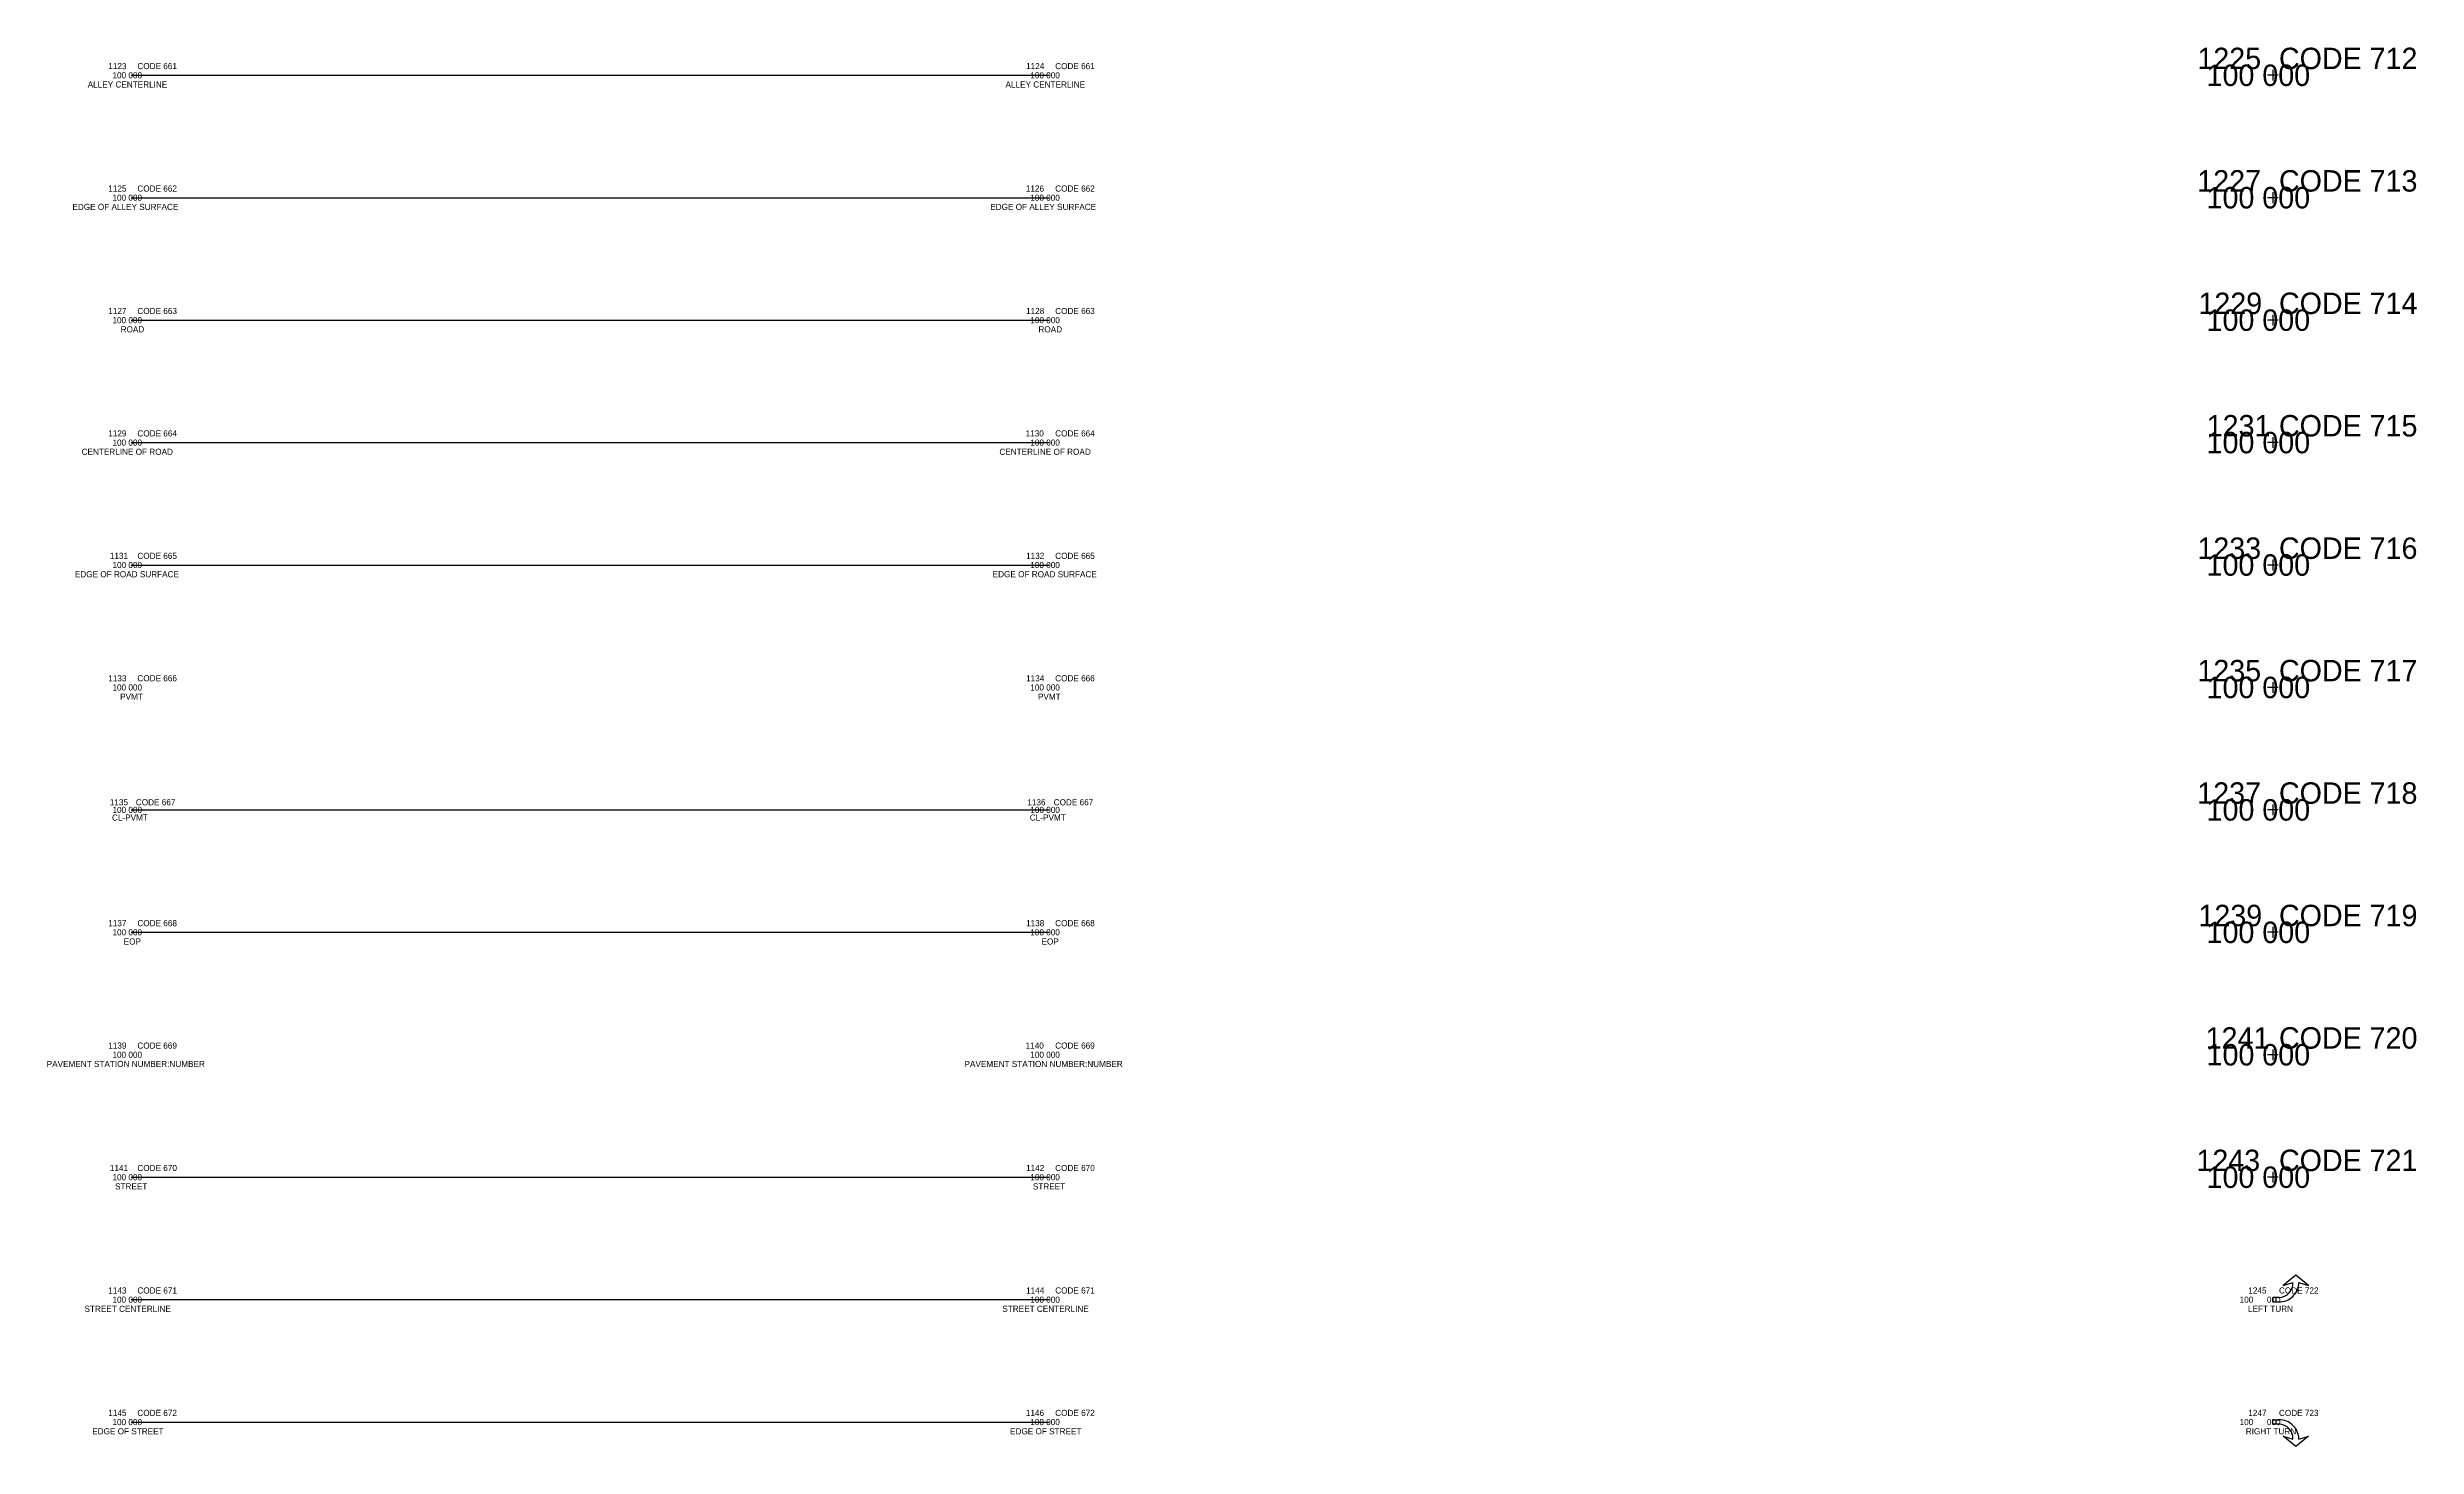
# Model space of a CAD drawing. Extents: x -12 to 6123, y -3 to 1005.
# Drawn here: x 3836.3 to 4223.5, y 776 to 1004.6 of the extents above; entities that cross this region are included whole.
import ezdxf

# ---------------------------------------------------------------- set-up
doc = ezdxf.new("R2010")
doc.units = 0
for name, color, linetype in [('Default', 7, 'Continuous'), ('Design_EX_Roadway Profile', 7, 'Continuous'), ('Topo_Breaklines', 7, 'Continuous'), ('Topo_EOP', 7, 'Continuous'), ('Topo_Field Comments', 7, 'Continuous'), ('Topo_PMK Symbols', 7, 'Continuous'), ('Topo_Point Descriptions', 7, 'Continuous'), ('Topo_Point Elevations', 7, 'Continuous'), ('Topo_Point Numbers', 7, 'Continuous')]:
    doc.layers.add(name, color=color, linetype=linetype)

msp = doc.modelspace()

# ---------------------------------------------------------------- linework, layer by layer
at = {"layer": 'Default'}
for p, q in [((4200.88, 1000), (4199.12, 1000)), ((4200, 1000.88), (4200, 999.12)), ((4200.88, 980), (4199.12, 980)), ((4200, 980.88), (4200, 979.12)), ((4200, 960.88), (4200, 959.12)), ((4200.88, 960), (4199.12, 960)), ((4200.88, 940), (4199.12, 940)), ((4200, 940.88), (4200, 939.12)), ((4200.88, 920), (4199.12, 920)), ((4200, 920.88), (4200, 919.12)), ((4200.88, 900), (4199.12, 900)), ((4200, 900.88), (4200, 899.12)), ((4200.88, 880), (4199.12, 880)), ((4200, 880.88), (4200, 879.12)), ((4200.88, 860), (4199.12, 860)), ((4200, 860.88), (4200, 859.12)), ((4200, 840.88), (4200, 839.12)), ((4200.88, 840), (4199.12, 840)), ((4200, 820.88), (4200, 819.12)), ((4200.88, 820), (4199.12, 820))]:
    msp.add_line(p, q, dxfattribs=at)
at = {"layer": 'Design_EX_Roadway Profile'}
for p, q in [((3850, 940), (3850, 940)), ((3850, 940), (4000, 940)), ((4000, 940), (4000, 940)), ((3850, 880), (3850, 880)), ((3850, 880), (4000, 880)), ((4000, 880), (4000, 880)), ((3850, 800), (3850, 800)), ((3850, 800), (4000, 800)), ((4000, 800), (4000, 800))]:
    msp.add_line(p, q, dxfattribs=at)
at = {"layer": 'Topo_Breaklines'}
for p, q in [((3850, 1000), (3850, 1000)), ((3850, 1000), (4000, 1000)), ((4000, 1000), (4000, 1000))]:
    msp.add_line(p, q, dxfattribs=at)
at = {"layer": 'Topo_EOP'}
for p, q in [((3850, 980), (3850, 980)), ((3850, 980), (4000, 980)), ((4000, 980), (4000, 980)), ((3850, 960), (3850, 960)), ((3850, 960), (4000, 960)), ((4000, 960), (4000, 960)), ((3850, 920), (3850, 920)), ((3850, 920), (4000, 920)), ((4000, 920), (4000, 920)), ((3850, 900), (3850, 900)), ((4000, 900), (4000, 900)), ((3850, 860), (3850, 860)), ((3850, 860), (4000, 860)), ((4000, 860), (4000, 860)), ((3850, 840), (3850, 840)), ((4000, 840), (4000, 840)), ((3850, 820), (3850, 820)), ((3850, 820), (4000, 820)), ((4000, 820), (4000, 820)), ((3850, 780), (3850, 780)), ((3850, 780), (4000, 780)), ((4000, 780), (4000, 780))]:
    msp.add_line(p, q, dxfattribs=at)
at = {"layer": 'Topo_PMK Symbols'}
for p, q in [((4201.01, 800.36), (4200, 800.36)), ((4201.01, 779.64), (4200, 779.64))]:
    msp.add_line(p, q, dxfattribs=at)
for points in [[(4204.25, 802.79), (4205.82, 802.31), (4203.76, 804), (4201.7, 802.31), (4203.28, 802.79)], [(4200, 800.36), (4200, 799.64), (4201.01, 799.64)], [(4200, 779.64), (4200, 780.36), (4201.01, 780.36)], [(4204.25, 777.21), (4205.82, 777.69), (4203.76, 776), (4201.7, 777.69), (4203.28, 777.21)]]:
    msp.add_lwpolyline(points, dxfattribs=at)
for centre, radius, start, end in [((4201.09, 802.79), 3.15, 268.604, 0.0351), ((4200.97, 802.67), 2.31, 271.0837, 3.0008), ((4201.09, 777.21), 3.15, 359.9649, 91.396), ((4200.97, 777.33), 2.31, 356.9992, 88.9163)]:
    msp.add_arc(centre, radius, start, end, dxfattribs=at)

# ---------------------------------------------------------------- texts
at = {"layer": 'Default'}
for s, p in [('1225', (4187.67, 1001)), ('CODE 712', (4201, 1001)), ('100 000', (4189.17, 998.25)), ('1227', (4187.65, 981)), ('CODE 713', (4201, 981)), ('100 000', (4189.17, 978.25)), ('1229', (4187.84, 961)), ('CODE 714', (4201, 961)), ('100 000', (4189.17, 958.25)), ('100 000', (4189.17, 938.25)), ('1231', (4189.19, 941)), ('CODE 715', (4201, 941)), ('1233', (4187.67, 921)), ('100 000', (4189.17, 918.25)), ('CODE 716', (4201, 921)), ('1235', (4187.67, 901)), ('CODE 717', (4201, 901)), ('100 000', (4189.17, 898.25)), ('1237', (4187.65, 881)), ('CODE 718', (4201, 881)), ('100 000', (4189.17, 878.25)), ('1239', (4187.84, 861)), ('CODE 719', (4201, 861)), ('100 000', (4189.17, 858.25)), ('1241', (4189.02, 841)), ('CODE 720', (4201, 841)), ('100 000', (4189.17, 838.25)), ('1243', (4187.51, 821)), ('100 000', (4189.17, 818.25)), ('CODE 721', (4201, 821))]:
    msp.add_text(s, height=3.5, dxfattribs=at).set_placement(p)
at = {"layer": 'Topo_Field Comments'}
for s, p in [('CODE 661', (3851, 1001)), ('CODE 661', (4001, 1001)), ('CODE 662', (3851, 981)), ('CODE 662', (4001, 981)), ('CODE 663', (3851, 961)), ('CODE 663', (4001, 961)), ('CODE 664', (3851, 941)), ('CODE 664', (4001, 941)), ('CODE 665', (3851, 921)), ('CODE 665', (4001, 921)), ('CODE 666', (3851, 901)), ('CODE 666', (4001, 901)), ('CODE 667', (3850.75, 880.75)), ('CODE 667', (4000.75, 880.75)), ('CODE 668', (3851, 861)), ('CODE 668', (4001, 861)), ('CODE 669', (3851, 841)), ('CODE 669', (4001, 841)), ('CODE 670', (3851, 821)), ('CODE 670', (4001, 821)), ('CODE 671', (3851, 801)), ('CODE 671', (4001, 801)), ('CODE 722', (4201, 801)), ('CODE 672', (3851, 781)), ('CODE 672', (4001, 781)), ('CODE 723', (4201, 781))]:
    msp.add_text(s, height=1, dxfattribs=at).set_placement(p)
at = {"layer": 'Topo_Point Descriptions'}
for s, p in [('ALLEY CENTERLINE', (3842.88, 998)), ('ALLEY CENTERLINE', (3992.88, 998)), ('EDGE OF ALLEY SURFACE', (3840.38, 978)), ('EDGE OF ALLEY SURFACE', (3990.38, 978)), ('ROAD', (3848.26, 958)), ('ROAD', (3998.26, 958)), ('CENTERLINE OF ROAD', (3841.88, 938)), ('CENTERLINE OF ROAD', (3991.88, 938)), ('EDGE OF ROAD SURFACE', (3840.78, 918)), ('EDGE OF ROAD SURFACE', (3990.78, 918)), ('PVMT', (3848.18, 898)), ('PVMT', (3998.18, 898)), ('CL-PVMT', (3846.85, 878.25)), ('CL-PVMT', (3996.85, 878.25)), ('EOP', (3848.76, 858)), ('EOP', (3998.76, 858)), ('PAVEMENT STATION NUMBER:NUMBER', (3836.18, 838)), ('PAVEMENT STATION NUMBER:NUMBER', (3986.18, 838)), ('STREET', (3847.35, 818)), ('STREET', (3997.35, 818)), ('STREET CENTERLINE', (3842.36, 798)), ('STREET CENTERLINE', (3992.36, 798)), ('LEFT TURN', (4195.94, 798)), ('EDGE OF STREET', (3843.62, 778)), ('EDGE OF STREET', (3993.62, 778)), ('RIGHT TURN', (4195.57, 778))]:
    msp.add_text(s, height=1, dxfattribs=at).set_placement(p)
at = {"layer": 'Topo_Point Elevations'}
for s, p in [('100 000', (3846.93, 999.5)), ('100 000', (3996.93, 999.5)), ('100 000', (3846.93, 979.5)), ('100 000', (3996.93, 979.5)), ('100 000', (3846.93, 959.5)), ('100 000', (3996.93, 959.5)), ('100 000', (3846.93, 939.5)), ('100 000', (3996.93, 939.5)), ('100 000', (3846.93, 919.5)), ('100 000', (3996.93, 919.5)), ('100 000', (3846.93, 899.5)), ('100 000', (3996.93, 899.5)), ('100 000', (3846.93, 879.5)), ('100 000', (3996.93, 879.5)), ('100 000', (3846.93, 859.5)), ('100 000', (3996.93, 859.5)), ('100 000', (3846.93, 839.5)), ('100 000', (3996.93, 839.5)), ('100 000', (3846.93, 819.5)), ('100 000', (3996.93, 819.5)), ('100 000', (3846.93, 799.5)), ('100 000', (3996.93, 799.5)), ('100      000', (4194.57, 799.5)), ('100 000', (3846.93, 779.5)), ('100 000', (3996.93, 779.5)), ('100      000', (4194.57, 779.5))]:
    msp.add_text(s, height=1, dxfattribs=at).set_placement(p)
at = {"layer": 'Topo_Point Numbers'}
for s, p in [('1123', (3846.24, 1001)), ('1124', (3996.24, 1001)), ('1125', (3846.24, 981)), ('1126', (3996.2, 981)), ('1127', (3846.24, 961)), ('1128', (3996.24, 961)), ('1129', (3846.24, 941)), ('1130', (3996.17, 941)), ('1131', (3846.5, 921)), ('1132', (3996.24, 921)), ('1133', (3846.24, 901)), ('1134', (3996.24, 901)), ('1135', (3846.49, 880.75)), ('1136', (3996.45, 880.75)), ('1137', (3846.24, 861)), ('1138', (3996.24, 861)), ('1139', (3846.24, 841)), ('1140', (3996.17, 841)), ('1141', (3846.5, 821)), ('1142', (3996.24, 821)), ('1143', (3846.24, 801)), ('1144', (3996.24, 801)), ('1245', (4195.99, 801)), ('1145', (3846.24, 781)), ('1146', (3996.2, 781)), ('1247', (4195.99, 781))]:
    msp.add_text(s, height=1, dxfattribs=at).set_placement(p)

doc.saveas('drawing.dxf')
